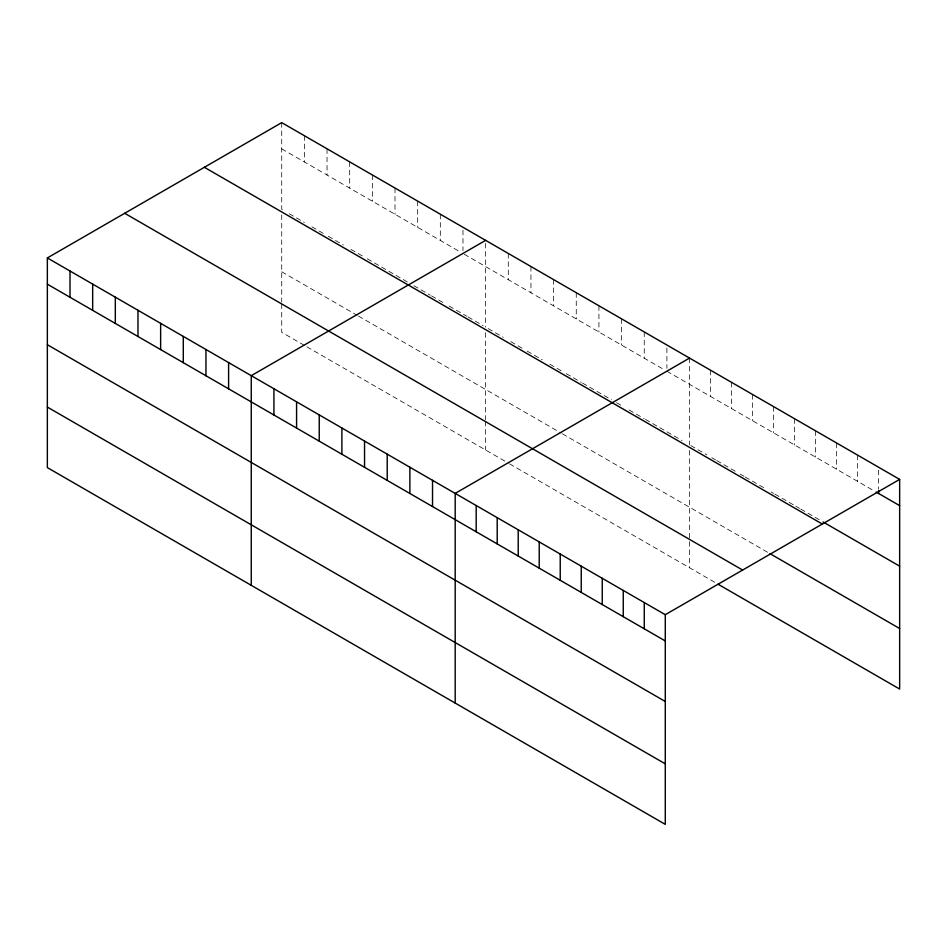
<?xml version="1.0" encoding="UTF-8"?>
<svg xmlns="http://www.w3.org/2000/svg" width="947" height="947" viewBox="0 0 947 947"><rect width="100%" height="100%" fill="white"/><g stroke="black" fill="none" stroke-linecap="round" stroke-linejoin="round"><path stroke-width="0.71" stroke-dasharray="4.74 3.55" d="M281.721 122.636L281.721 209.405L284.242 210.861M281.721 148.868L460.467 252.068M464.243 254.246L664.38 369.803M666.901 371.248L874.933 491.363M289.273 213.762L304.378 222.486M311.93 226.842L323.258 233.388M328.289 236.288L343.394 245.013M350.946 249.369L362.275 255.915M367.318 258.815L407.601 282.076M413.886 285.71L430.258 295.156M431.512 295.878L444.096 303.147M449.138 306.059L466.753 316.227M468.019 316.961L483.124 325.685M488.155 328.585L503.259 337.31M510.812 341.666L522.14 348.212M527.171 351.112L542.276 359.836M549.828 364.193L561.157 370.739M566.199 373.639L581.304 382.363M582.559 383.085L611.513 399.8M616.544 402.712L621.587 405.624M629.139 409.98L644.244 418.704M645.499 419.426L682.006 440.497M690.789 445.575L706.853 454.856M711.801 457.709L715.506 459.851M716.749 460.562L735.286 471.263M740.223 474.116L743.928 476.258M745.171 476.968L766.182 489.102M771.118 491.955L773.592 493.387M774.824 494.097L794.604 505.509M795.835 506.231L799.54 508.361M800.783 509.084L819.321 519.785M281.721 271.765L357.244 315.375M358.499 316.097L561.157 433.099M562.423 433.833L768.644 552.894M304.378 345.383L281.721 332.302L281.721 303.478M306.899 346.827L508.29 463.107M509.557 463.841L716.749 583.459M878.638 470.174L878.638 489.126M857.627 455.128L857.627 481.372M836.627 442.995L836.627 469.238M815.616 430.873L815.616 457.117M794.604 418.74L794.604 444.983M773.592 406.606L773.592 432.85M752.581 394.485L752.581 420.717M731.569 382.351L731.569 408.595M710.57 370.218L710.57 396.462M689.558 358.096L689.558 444.865M689.558 450.405L689.558 567.762M666.901 347.928L666.901 368.336M644.244 331.935L644.244 358.167M621.587 318.843L621.587 345.087M598.93 305.763L598.93 332.006M576.261 292.682L576.261 318.926M553.604 279.602L553.604 305.845M530.947 266.521L530.947 292.765M508.29 253.441L508.29 279.685M485.633 243.272L485.633 327.129M485.633 332.681L485.633 419.758M485.633 421.202L485.633 450.026M462.976 230.192L462.976 250.6M440.319 214.2L440.319 240.443M417.663 201.119L417.663 227.363M395.006 188.039L395.006 214.282M372.349 174.958L372.349 201.202M349.692 161.878L349.692 188.11M327.035 148.797L327.035 175.029M304.378 135.717L304.378 161.949M281.721 214.945L281.721 302.034"/><path stroke-width="1.42" d="M47.35 257.939L665.279 614.698L665.279 824.364L47.35 467.605L47.35 257.939L281.721 122.636L899.65 479.395L899.65 689.061L717.98 584.169M485.633 240.36L251.263 375.675L251.263 585.341M689.558 358.096L455.187 493.399L455.187 703.076M665.279 614.698L899.65 479.395M876.164 492.073L899.65 505.627M823.026 521.927L899.65 566.164M204.374 167.288L822.304 524.046M769.887 553.604L899.65 628.524M124.696 213.288L742.626 570.047M47.35 284.183L665.279 640.941M47.35 344.72L665.279 701.478M47.35 407.08L665.279 763.838M878.638 490.582L878.638 493.505M644.268 602.576L644.268 628.808M623.256 590.443L623.256 616.686M602.245 578.309L602.245 604.553M581.245 566.188L581.245 592.42M560.233 554.054L560.233 580.298M539.222 541.921L539.222 568.164M518.21 529.799L518.21 556.031M497.199 517.666L497.199 543.909M476.187 505.532L476.187 531.776M432.53 480.318L432.53 506.562M409.873 467.238L409.873 493.482M387.216 454.158L387.216 480.401M364.548 441.077L364.548 467.321M341.891 427.997L341.891 454.24M319.234 414.916L319.234 441.16M296.577 401.836L296.577 428.08M273.92 388.755L273.92 414.999M228.606 362.594L228.606 388.838M205.949 349.514L205.949 375.758M183.292 336.434L183.292 362.677M160.635 323.353L160.635 349.585M137.978 310.273L137.978 336.505M115.321 297.192L115.321 323.424M92.664 284.112L92.664 310.344M70.007 271.031L70.007 297.263"/></g></svg>
